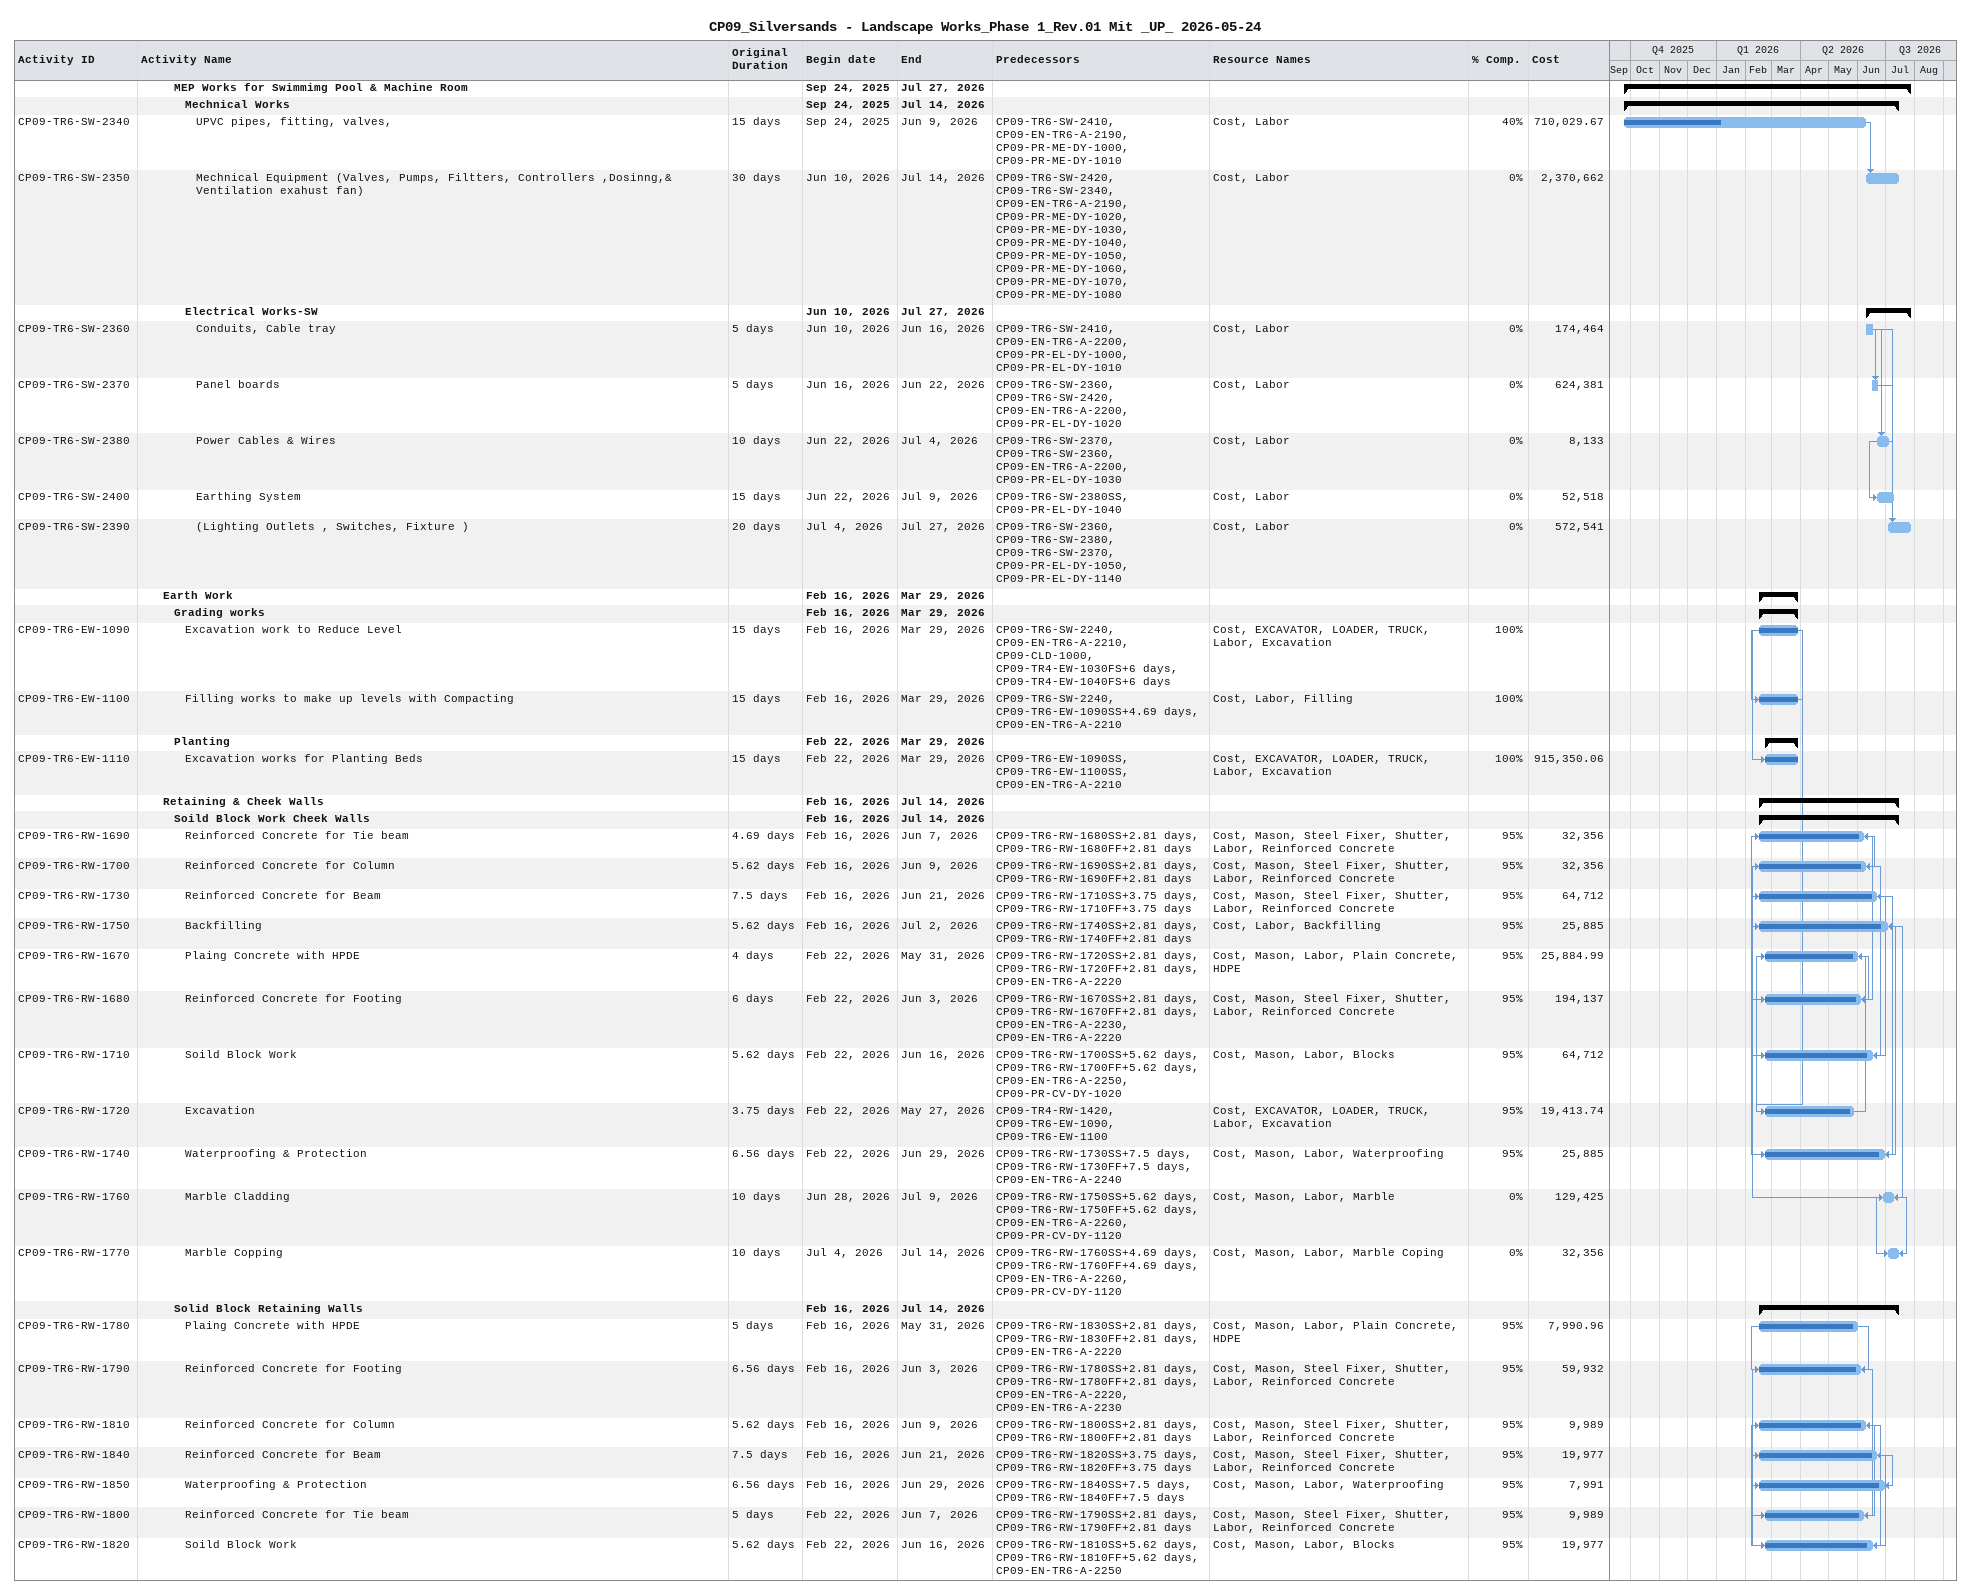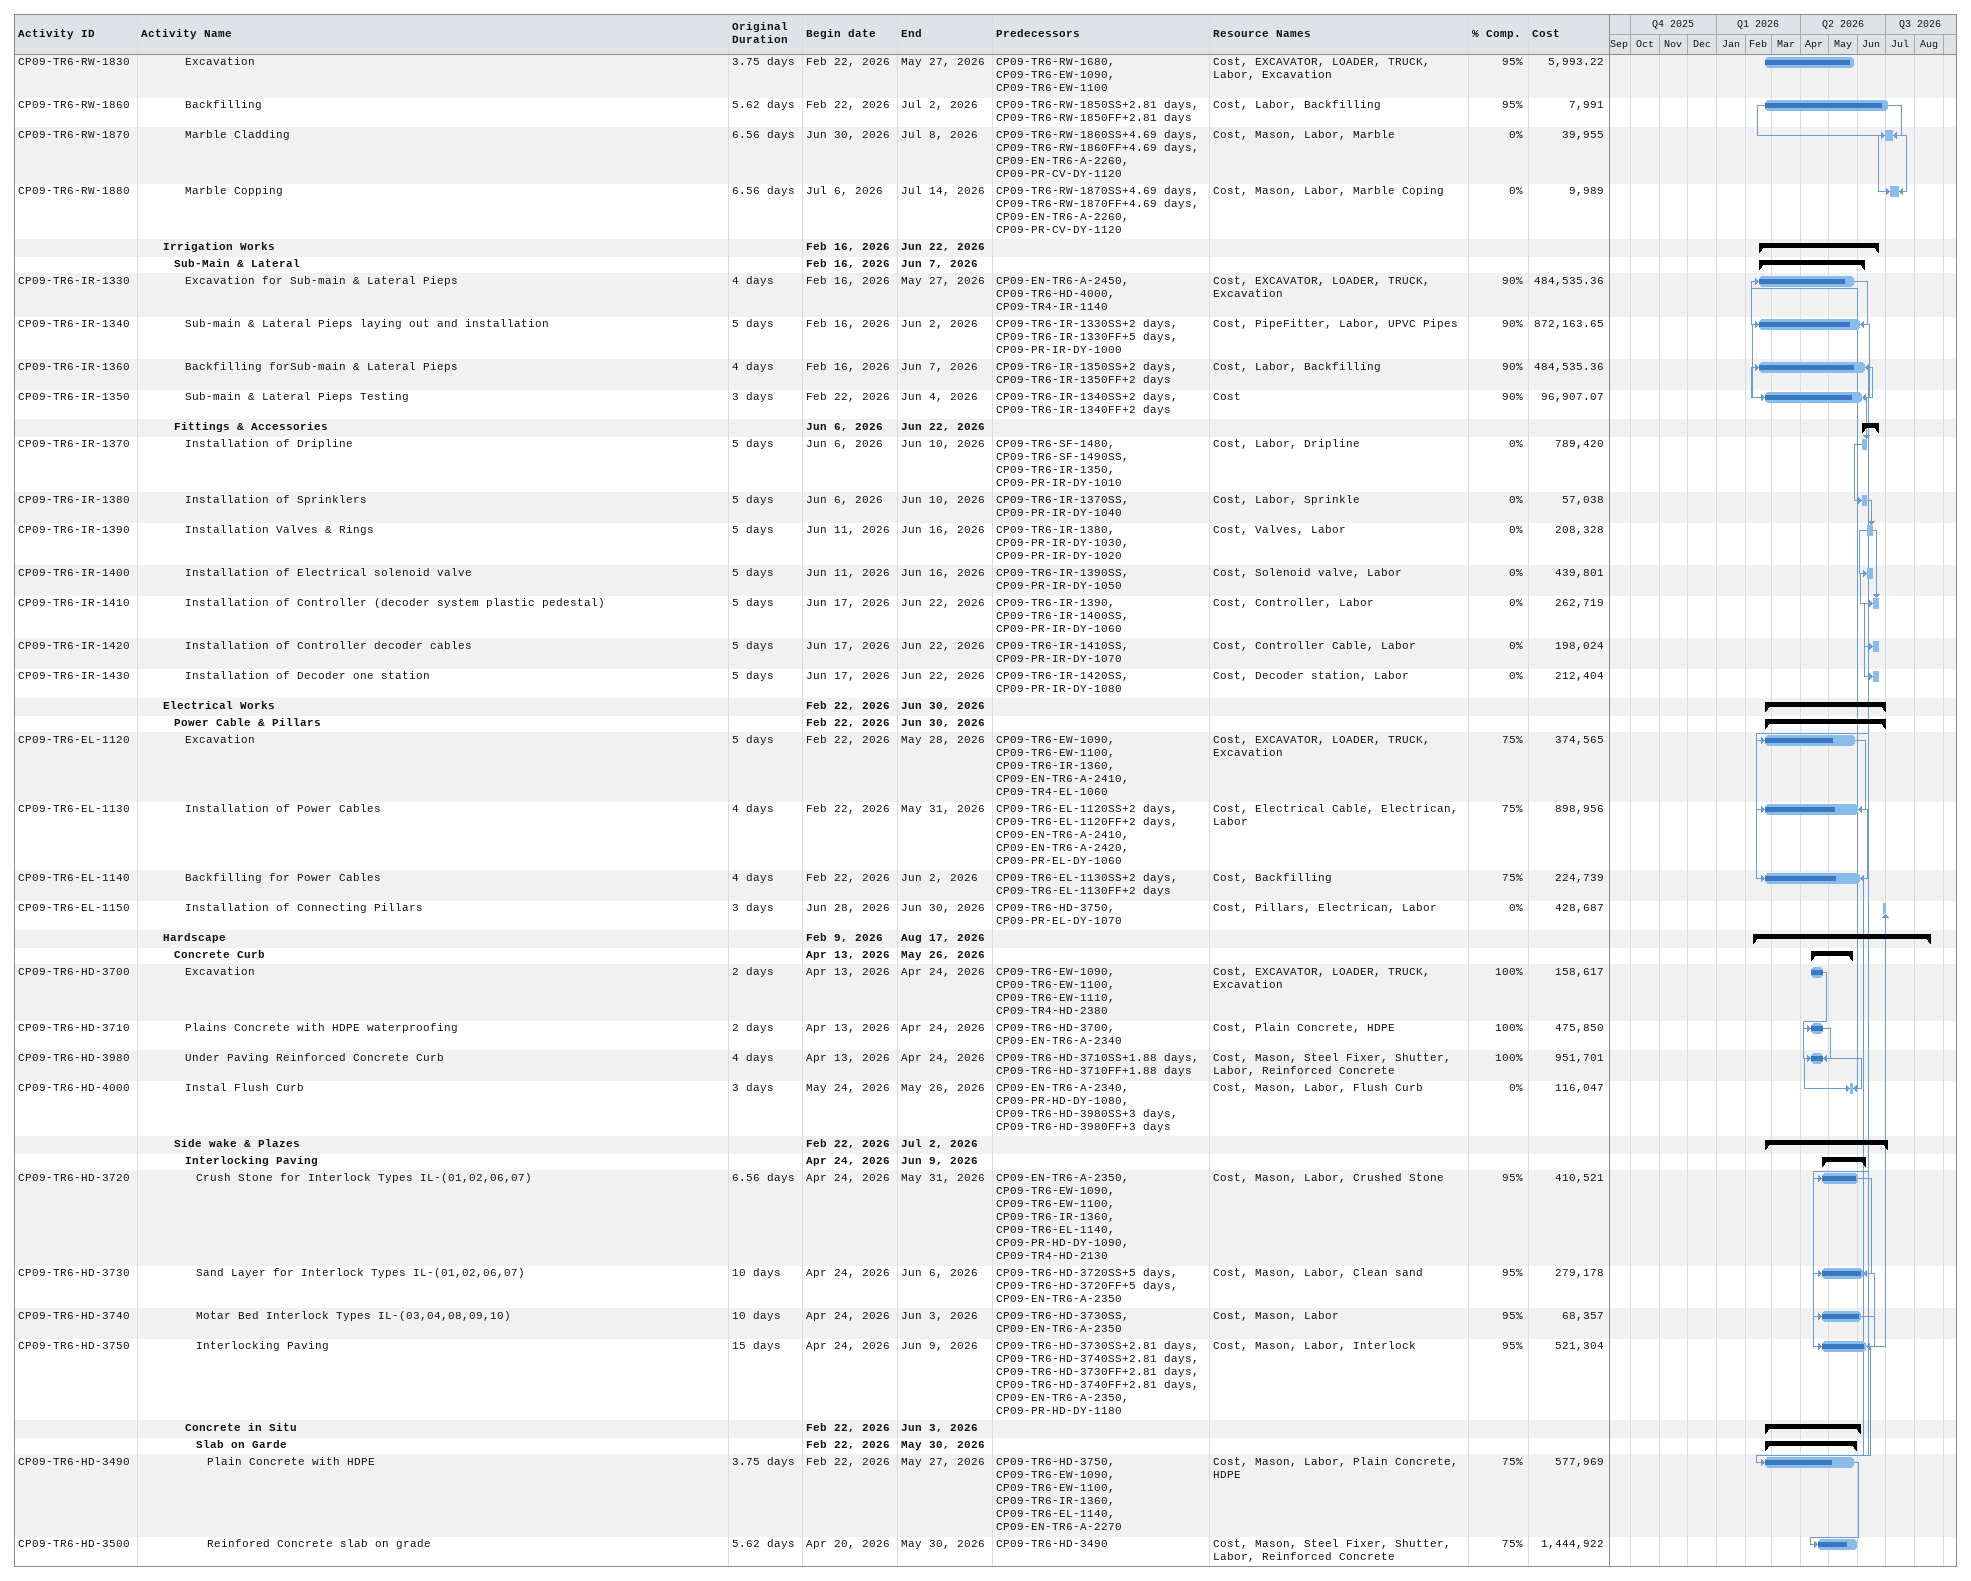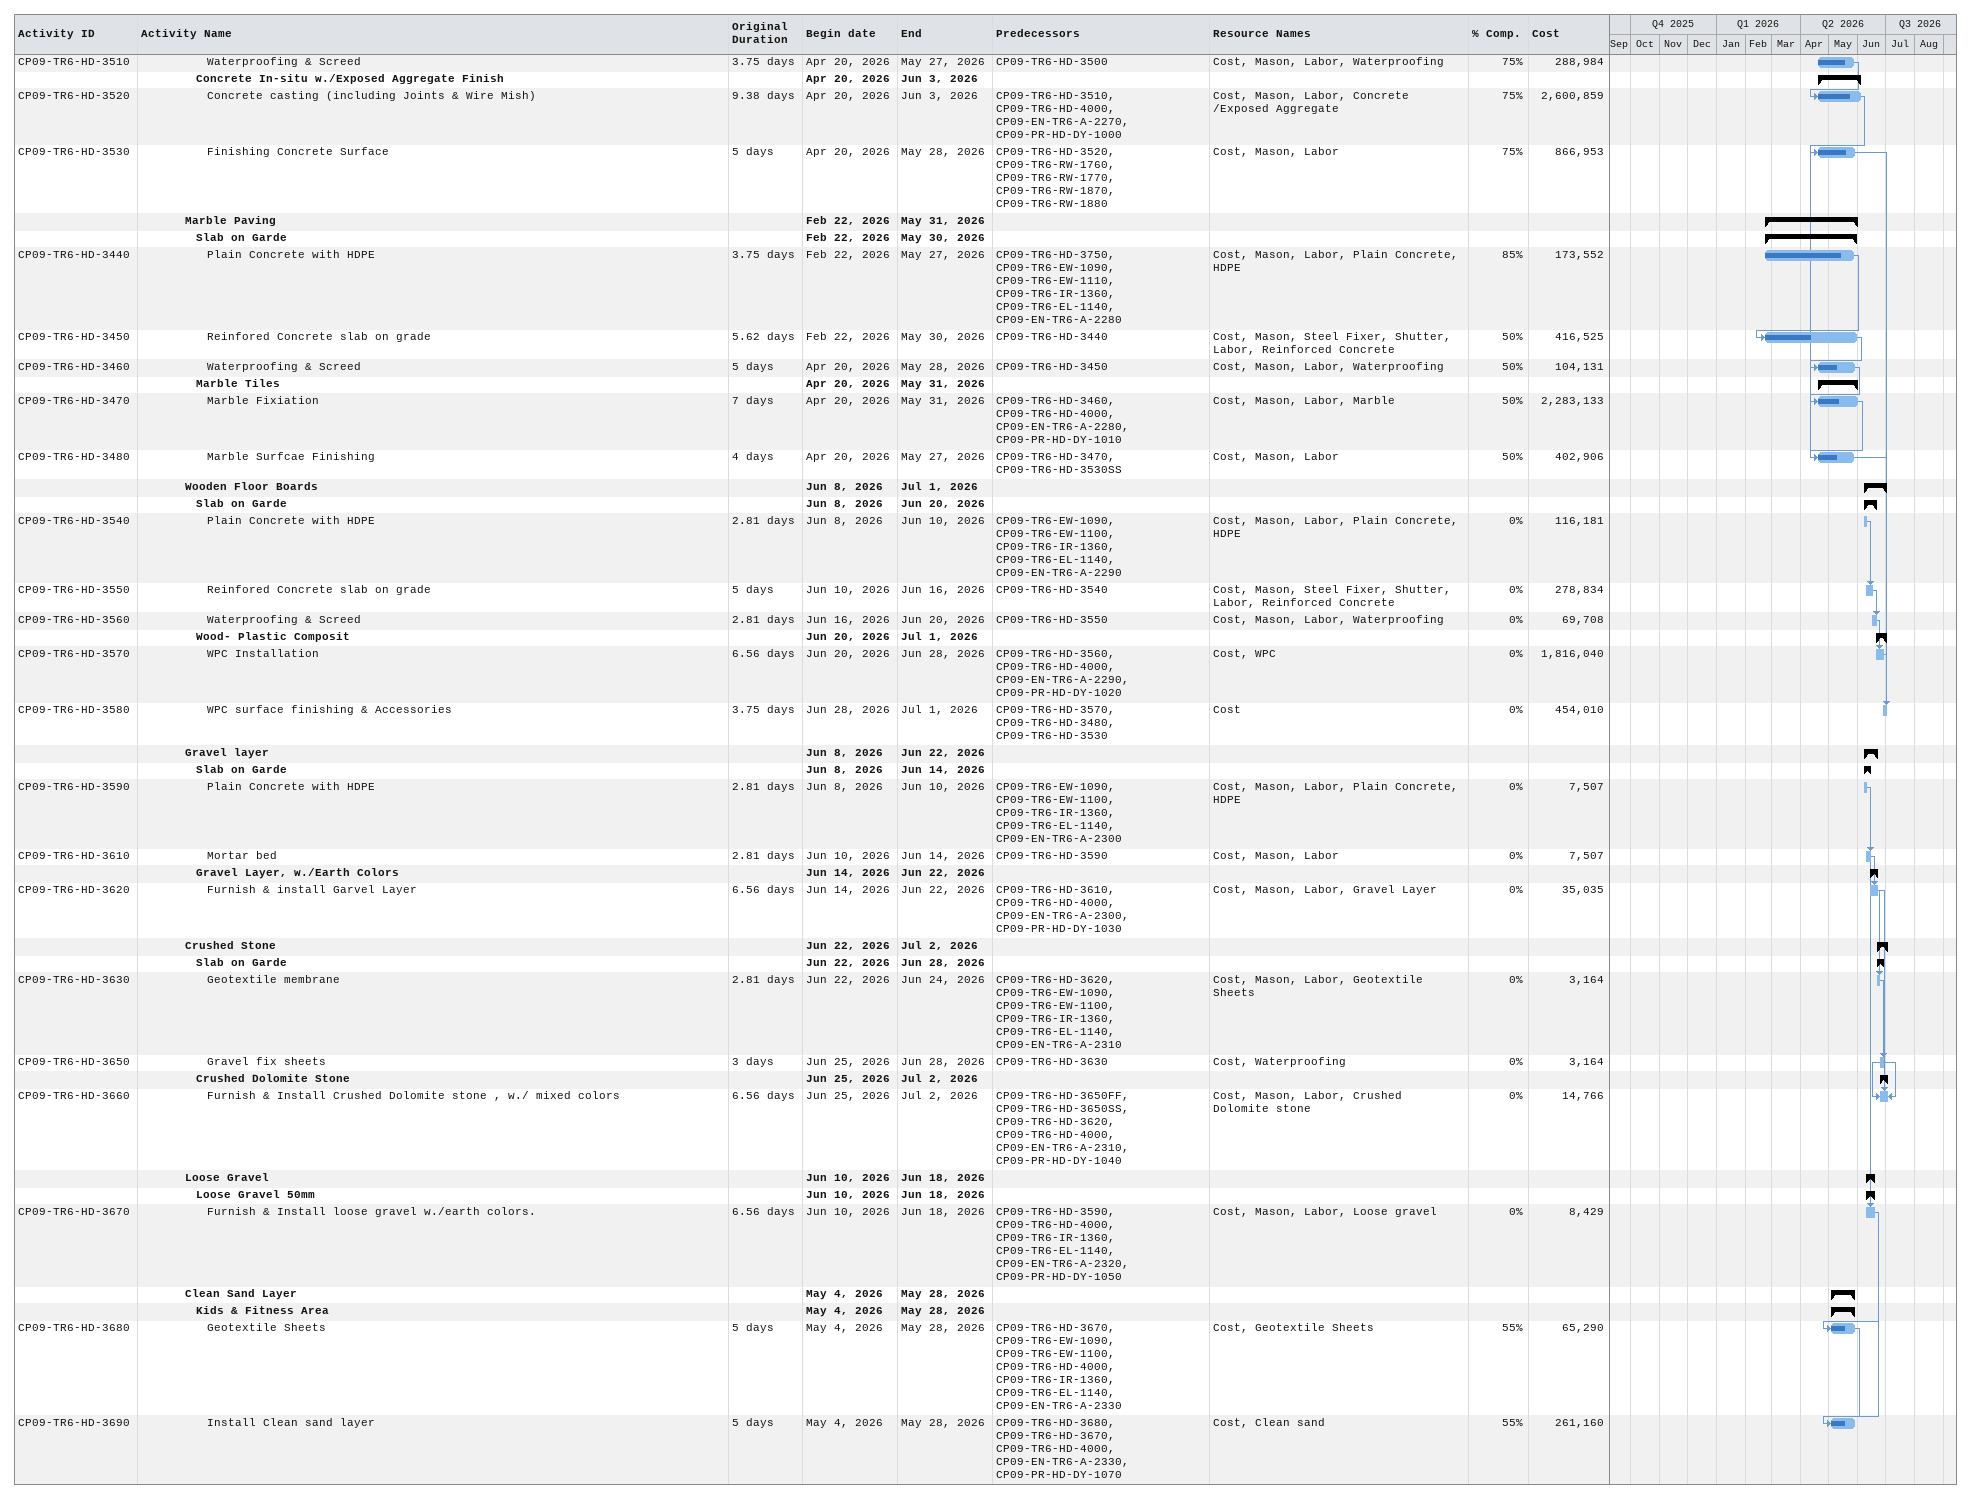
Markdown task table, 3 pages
CP09_Silversands - Landscape Works_Phase 1_Rev.01 Mit _UP_ 2026-05-24

| ID | Level | Task | Original duration | Start | Finish | Predecessors | Resources | % complete | Cost |
|---|---|---|---|---|---|---|---|---|---|
|  | 4 | **MEP Works for Swimmimg Pool & Machine Room** |  | 2025-09-24 | 2026-07-27 |  |  |  |  |
|  | 5 | **Mechnical Works** |  | 2025-09-24 | 2026-07-14 |  |  |  |  |
| CP09-TR6-SW-2340 | 6 | UPVC pipes, fitting, valves, | 15d | 2025-09-24 | 2026-06-09 | CP09-TR6-SW-2410, CP09-EN-TR6-A-2190, CP09-PR-ME-DY-1000, CP09-PR-ME-DY-1010 | Cost, Labor | 40 | 710029.67 |
| CP09-TR6-SW-2350 | 6 | Mechnical Equipment (Valves, Pumps, Filtters, Controllers ,Dosinng,& Ventilation exahust fan) | 30d | 2026-06-10 | 2026-07-14 | CP09-TR6-SW-2420, CP09-TR6-SW-2340, CP09-EN-TR6-A-2190, CP09-PR-ME-DY-1020, CP09-PR-ME-DY-1030, CP09-PR-ME-DY-1040, CP09-PR-ME-DY-1050, CP09-PR-ME-DY-1060, CP09-PR-ME-DY-1070, CP09-PR-ME-DY-1080 | Cost, Labor | 0 | 2370662 |
|  | 5 | **Electrical Works-SW** |  | 2026-06-10 | 2026-07-27 |  |  |  |  |
| CP09-TR6-SW-2360 | 6 | Conduits, Cable tray | 5d | 2026-06-10 | 2026-06-16 | CP09-TR6-SW-2410, CP09-EN-TR6-A-2200, CP09-PR-EL-DY-1000, CP09-PR-EL-DY-1010 | Cost, Labor | 0 | 174464 |
| CP09-TR6-SW-2370 | 6 | Panel boards | 5d | 2026-06-16 | 2026-06-22 | CP09-TR6-SW-2360, CP09-TR6-SW-2420, CP09-EN-TR6-A-2200, CP09-PR-EL-DY-1020 | Cost, Labor | 0 | 624381 |
| CP09-TR6-SW-2380 | 6 | Power Cables & Wires | 10d | 2026-06-22 | 2026-07-04 | CP09-TR6-SW-2370, CP09-TR6-SW-2360, CP09-EN-TR6-A-2200, CP09-PR-EL-DY-1030 | Cost, Labor | 0 | 8133 |
| CP09-TR6-SW-2400 | 6 | Earthing System | 15d | 2026-06-22 | 2026-07-09 | CP09-TR6-SW-2380SS, CP09-PR-EL-DY-1040 | Cost, Labor | 0 | 52518 |
| CP09-TR6-SW-2390 | 6 | (Lighting Outlets , Switches, Fixture ) | 20d | 2026-07-04 | 2026-07-27 | CP09-TR6-SW-2360, CP09-TR6-SW-2380, CP09-TR6-SW-2370, CP09-PR-EL-DY-1050, CP09-PR-EL-DY-1140 | Cost, Labor | 0 | 572541 |
|  | 3 | **Earth Work** |  | 2026-02-16 | 2026-03-29 |  |  |  |  |
|  | 4 | **Grading works** |  | 2026-02-16 | 2026-03-29 |  |  |  |  |
| CP09-TR6-EW-1090 | 5 | Excavation work to Reduce Level | 15d | 2026-02-16 | 2026-03-29 | CP09-TR6-SW-2240, CP09-EN-TR6-A-2210, CP09-CLD-1000, CP09-TR4-EW-1030FS+6d, CP09-TR4-EW-1040FS+6d | Cost, EXCAVATOR, LOADER, TRUCK, Labor, Excavation | 100 |  |
| CP09-TR6-EW-1100 | 5 | Filling works to make up levels with Compacting | 15d | 2026-02-16 | 2026-03-29 | CP09-TR6-SW-2240, CP09-TR6-EW-1090SS+4.69d, CP09-EN-TR6-A-2210 | Cost, Labor, Filling | 100 |  |
|  | 4 | **Planting** |  | 2026-02-22 | 2026-03-29 |  |  |  |  |
| CP09-TR6-EW-1110 | 5 | Excavation works for Planting Beds | 15d | 2026-02-22 | 2026-03-29 | CP09-TR6-EW-1090SS, CP09-TR6-EW-1100SS, CP09-EN-TR6-A-2210 | Cost, EXCAVATOR, LOADER, TRUCK, Labor, Excavation | 100 | 915350.06 |
|  | 3 | **Retaining & Cheek Walls** |  | 2026-02-16 | 2026-07-14 |  |  |  |  |
|  | 4 | **Soild Block Work Cheek Walls** |  | 2026-02-16 | 2026-07-14 |  |  |  |  |
| CP09-TR6-RW-1690 | 5 | Reinforced Concrete for Tie beam | 4.69d | 2026-02-16 | 2026-06-07 | CP09-TR6-RW-1680SS+2.81d, CP09-TR6-RW-1680FF+2.81d | Cost, Mason, Steel Fixer, Shutter, Labor, Reinforced Concrete | 95 | 32356 |
| CP09-TR6-RW-1700 | 5 | Reinforced Concrete for Column | 5.62d | 2026-02-16 | 2026-06-09 | CP09-TR6-RW-1690SS+2.81d, CP09-TR6-RW-1690FF+2.81d | Cost, Mason, Steel Fixer, Shutter, Labor, Reinforced Concrete | 95 | 32356 |
| CP09-TR6-RW-1730 | 5 | Reinforced Concrete for Beam | 7.5d | 2026-02-16 | 2026-06-21 | CP09-TR6-RW-1710SS+3.75d, CP09-TR6-RW-1710FF+3.75d | Cost, Mason, Steel Fixer, Shutter, Labor, Reinforced Concrete | 95 | 64712 |
| CP09-TR6-RW-1750 | 5 | Backfilling | 5.62d | 2026-02-16 | 2026-07-02 | CP09-TR6-RW-1740SS+2.81d, CP09-TR6-RW-1740FF+2.81d | Cost, Labor, Backfilling | 95 | 25885 |
| CP09-TR6-RW-1670 | 5 | Plaing Concrete with HPDE | 4d | 2026-02-22 | 2026-05-31 | CP09-TR6-RW-1720SS+2.81d, CP09-TR6-RW-1720FF+2.81d, CP09-EN-TR6-A-2220 | Cost, Mason, Labor, Plain Concrete, HDPE | 95 | 25884.99 |
| CP09-TR6-RW-1680 | 5 | Reinforced Concrete for Footing | 6d | 2026-02-22 | 2026-06-03 | CP09-TR6-RW-1670SS+2.81d, CP09-TR6-RW-1670FF+2.81d, CP09-EN-TR6-A-2230, CP09-EN-TR6-A-2220 | Cost, Mason, Steel Fixer, Shutter, Labor, Reinforced Concrete | 95 | 194137 |
| CP09-TR6-RW-1710 | 5 | Soild Block Work | 5.62d | 2026-02-22 | 2026-06-16 | CP09-TR6-RW-1700SS+5.62d, CP09-TR6-RW-1700FF+5.62d, CP09-EN-TR6-A-2250, CP09-PR-CV-DY-1020 | Cost, Mason, Labor, Blocks | 95 | 64712 |
| CP09-TR6-RW-1720 | 5 | Excavation | 3.75d | 2026-02-22 | 2026-05-27 | CP09-TR4-RW-1420, CP09-TR6-EW-1090, CP09-TR6-EW-1100 | Cost, EXCAVATOR, LOADER, TRUCK, Labor, Excavation | 95 | 19413.74 |
| CP09-TR6-RW-1740 | 5 | Waterproofing & Protection | 6.56d | 2026-02-22 | 2026-06-29 | CP09-TR6-RW-1730SS+7.5d, CP09-TR6-RW-1730FF+7.5d, CP09-EN-TR6-A-2240 | Cost, Mason, Labor, Waterproofing | 95 | 25885 |
| CP09-TR6-RW-1760 | 5 | Marble Cladding | 10d | 2026-06-28 | 2026-07-09 | CP09-TR6-RW-1750SS+5.62d, CP09-TR6-RW-1750FF+5.62d, CP09-EN-TR6-A-2260, CP09-PR-CV-DY-1120 | Cost, Mason, Labor, Marble | 0 | 129425 |
| CP09-TR6-RW-1770 | 5 | Marble Copping | 10d | 2026-07-04 | 2026-07-14 | CP09-TR6-RW-1760SS+4.69d, CP09-TR6-RW-1760FF+4.69d, CP09-EN-TR6-A-2260, CP09-PR-CV-DY-1120 | Cost, Mason, Labor, Marble Coping | 0 | 32356 |
|  | 4 | **Solid Block Retaining Walls** |  | 2026-02-16 | 2026-07-14 |  |  |  |  |
| CP09-TR6-RW-1780 | 5 | Plaing Concrete with HPDE | 5d | 2026-02-16 | 2026-05-31 | CP09-TR6-RW-1830SS+2.81d, CP09-TR6-RW-1830FF+2.81d, CP09-EN-TR6-A-2220 | Cost, Mason, Labor, Plain Concrete, HDPE | 95 | 7990.96 |
| CP09-TR6-RW-1790 | 5 | Reinforced Concrete for Footing | 6.56d | 2026-02-16 | 2026-06-03 | CP09-TR6-RW-1780SS+2.81d, CP09-TR6-RW-1780FF+2.81d, CP09-EN-TR6-A-2220, CP09-EN-TR6-A-2230 | Cost, Mason, Steel Fixer, Shutter, Labor, Reinforced Concrete | 95 | 59932 |
| CP09-TR6-RW-1810 | 5 | Reinforced Concrete for Column | 5.62d | 2026-02-16 | 2026-06-09 | CP09-TR6-RW-1800SS+2.81d, CP09-TR6-RW-1800FF+2.81d | Cost, Mason, Steel Fixer, Shutter, Labor, Reinforced Concrete | 95 | 9989 |
| CP09-TR6-RW-1840 | 5 | Reinforced Concrete for Beam | 7.5d | 2026-02-16 | 2026-06-21 | CP09-TR6-RW-1820SS+3.75d, CP09-TR6-RW-1820FF+3.75d | Cost, Mason, Steel Fixer, Shutter, Labor, Reinforced Concrete | 95 | 19977 |
| CP09-TR6-RW-1850 | 5 | Waterproofing & Protection | 6.56d | 2026-02-16 | 2026-06-29 | CP09-TR6-RW-1840SS+7.5d, CP09-TR6-RW-1840FF+7.5d | Cost, Mason, Labor, Waterproofing | 95 | 7991 |
| CP09-TR6-RW-1800 | 5 | Reinforced Concrete for Tie beam | 5d | 2026-02-22 | 2026-06-07 | CP09-TR6-RW-1790SS+2.81d, CP09-TR6-RW-1790FF+2.81d | Cost, Mason, Steel Fixer, Shutter, Labor, Reinforced Concrete | 95 | 9989 |
| CP09-TR6-RW-1820 | 5 | Soild Block Work | 5.62d | 2026-02-22 | 2026-06-16 | CP09-TR6-RW-1810SS+5.62d, CP09-TR6-RW-1810FF+5.62d, CP09-EN-TR6-A-2250 | Cost, Mason, Labor, Blocks | 95 | 19977 |
| CP09-TR6-RW-1830 | 5 | Excavation | 3.75d | 2026-02-22 | 2026-05-27 | CP09-TR6-RW-1680, CP09-TR6-EW-1090, CP09-TR6-EW-1100 | Cost, EXCAVATOR, LOADER, TRUCK, Labor, Excavation | 95 | 5993.22 |
| CP09-TR6-RW-1860 | 5 | Backfilling | 5.62d | 2026-02-22 | 2026-07-02 | CP09-TR6-RW-1850SS+2.81d, CP09-TR6-RW-1850FF+2.81d | Cost, Labor, Backfilling | 95 | 7991 |
| CP09-TR6-RW-1870 | 5 | Marble Cladding | 6.56d | 2026-06-30 | 2026-07-08 | CP09-TR6-RW-1860SS+4.69d, CP09-TR6-RW-1860FF+4.69d, CP09-EN-TR6-A-2260, CP09-PR-CV-DY-1120 | Cost, Mason, Labor, Marble | 0 | 39955 |
| CP09-TR6-RW-1880 | 5 | Marble Copping | 6.56d | 2026-07-06 | 2026-07-14 | CP09-TR6-RW-1870SS+4.69d, CP09-TR6-RW-1870FF+4.69d, CP09-EN-TR6-A-2260, CP09-PR-CV-DY-1120 | Cost, Mason, Labor, Marble Coping | 0 | 9989 |
|  | 3 | **Irrigation Works** |  | 2026-02-16 | 2026-06-22 |  |  |  |  |
|  | 4 | **Sub-Main & Lateral** |  | 2026-02-16 | 2026-06-07 |  |  |  |  |
| CP09-TR6-IR-1330 | 5 | Excavation for Sub-main & Lateral Pieps | 4d | 2026-02-16 | 2026-05-27 | CP09-EN-TR6-A-2450, CP09-TR6-HD-4000, CP09-TR4-IR-1140 | Cost, EXCAVATOR, LOADER, TRUCK, Excavation | 90 | 484535.36 |
| CP09-TR6-IR-1340 | 5 | Sub-main & Lateral Pieps laying out and installation | 5d | 2026-02-16 | 2026-06-02 | CP09-TR6-IR-1330SS+2d, CP09-TR6-IR-1330FF+5d, CP09-PR-IR-DY-1000 | Cost, PipeFitter, Labor, UPVC Pipes | 90 | 872163.65 |
| CP09-TR6-IR-1360 | 5 | Backfilling forSub-main & Lateral Pieps | 4d | 2026-02-16 | 2026-06-07 | CP09-TR6-IR-1350SS+2d, CP09-TR6-IR-1350FF+2d | Cost, Labor, Backfilling | 90 | 484535.36 |
| CP09-TR6-IR-1350 | 5 | Sub-main & Lateral Pieps Testing | 3d | 2026-02-22 | 2026-06-04 | CP09-TR6-IR-1340SS+2d, CP09-TR6-IR-1340FF+2d | Cost | 90 | 96907.07 |
|  | 4 | **Fittings & Accessories** |  | 2026-06-06 | 2026-06-22 |  |  |  |  |
| CP09-TR6-IR-1370 | 5 | Installation of Dripline | 5d | 2026-06-06 | 2026-06-10 | CP09-TR6-SF-1480, CP09-TR6-SF-1490SS, CP09-TR6-IR-1350, CP09-PR-IR-DY-1010 | Cost, Labor, Dripline | 0 | 789420 |
| CP09-TR6-IR-1380 | 5 | Installation of Sprinklers | 5d | 2026-06-06 | 2026-06-10 | CP09-TR6-IR-1370SS, CP09-PR-IR-DY-1040 | Cost, Labor, Sprinkle | 0 | 57038 |
| CP09-TR6-IR-1390 | 5 | Installation Valves & Rings | 5d | 2026-06-11 | 2026-06-16 | CP09-TR6-IR-1380, CP09-PR-IR-DY-1030, CP09-PR-IR-DY-1020 | Cost, Valves, Labor | 0 | 208328 |
| CP09-TR6-IR-1400 | 5 | Installation of Electrical solenoid valve | 5d | 2026-06-11 | 2026-06-16 | CP09-TR6-IR-1390SS, CP09-PR-IR-DY-1050 | Cost, Solenoid valve, Labor | 0 | 439801 |
| CP09-TR6-IR-1410 | 5 | Installation of Controller (decoder system plastic pedestal) | 5d | 2026-06-17 | 2026-06-22 | CP09-TR6-IR-1390, CP09-TR6-IR-1400SS, CP09-PR-IR-DY-1060 | Cost, Controller, Labor | 0 | 262719 |
| CP09-TR6-IR-1420 | 5 | Installation of Controller decoder cables | 5d | 2026-06-17 | 2026-06-22 | CP09-TR6-IR-1410SS, CP09-PR-IR-DY-1070 | Cost, Controller Cable, Labor | 0 | 198024 |
| CP09-TR6-IR-1430 | 5 | Installation of Decoder one station | 5d | 2026-06-17 | 2026-06-22 | CP09-TR6-IR-1420SS, CP09-PR-IR-DY-1080 | Cost, Decoder station, Labor | 0 | 212404 |
|  | 3 | **Electrical Works** |  | 2026-02-22 | 2026-06-30 |  |  |  |  |
|  | 4 | **Power Cable & Pillars** |  | 2026-02-22 | 2026-06-30 |  |  |  |  |
| CP09-TR6-EL-1120 | 5 | Excavation | 5d | 2026-02-22 | 2026-05-28 | CP09-TR6-EW-1090, CP09-TR6-EW-1100, CP09-TR6-IR-1360, CP09-EN-TR6-A-2410, CP09-TR4-EL-1060 | Cost, EXCAVATOR, LOADER, TRUCK, Excavation | 75 | 374565 |
| CP09-TR6-EL-1130 | 5 | Installation of Power Cables | 4d | 2026-02-22 | 2026-05-31 | CP09-TR6-EL-1120SS+2d, CP09-TR6-EL-1120FF+2d, CP09-EN-TR6-A-2410, CP09-EN-TR6-A-2420, CP09-PR-EL-DY-1060 | Cost, Electrical Cable, Electrican, Labor | 75 | 898956 |
| CP09-TR6-EL-1140 | 5 | Backfilling for Power Cables | 4d | 2026-02-22 | 2026-06-02 | CP09-TR6-EL-1130SS+2d, CP09-TR6-EL-1130FF+2d | Cost, Backfilling | 75 | 224739 |
| CP09-TR6-EL-1150 | 5 | Installation of Connecting Pillars | 3d | 2026-06-28 | 2026-06-30 | CP09-TR6-HD-3750, CP09-PR-EL-DY-1070 | Cost, Pillars, Electrican, Labor | 0 | 428687 |
|  | 3 | **Hardscape** |  | 2026-02-09 | 2026-08-17 |  |  |  |  |
|  | 4 | **Concrete Curb** |  | 2026-04-13 | 2026-05-26 |  |  |  |  |
| CP09-TR6-HD-3700 | 5 | Excavation | 2d | 2026-04-13 | 2026-04-24 | CP09-TR6-EW-1090, CP09-TR6-EW-1100, CP09-TR6-EW-1110, CP09-TR4-HD-2380 | Cost, EXCAVATOR, LOADER, TRUCK, Excavation | 100 | 158617 |
| CP09-TR6-HD-3710 | 5 | Plains Concrete with HDPE waterproofing | 2d | 2026-04-13 | 2026-04-24 | CP09-TR6-HD-3700, CP09-EN-TR6-A-2340 | Cost, Plain Concrete, HDPE | 100 | 475850 |
| CP09-TR6-HD-3980 | 5 | Under Paving Reinforced Concrete Curb | 4d | 2026-04-13 | 2026-04-24 | CP09-TR6-HD-3710SS+1.88d, CP09-TR6-HD-3710FF+1.88d | Cost, Mason, Steel Fixer, Shutter, Labor, Reinforced Concrete | 100 | 951701 |
| CP09-TR6-HD-4000 | 5 | Instal Flush Curb | 3d | 2026-05-24 | 2026-05-26 | CP09-EN-TR6-A-2340, CP09-PR-HD-DY-1080, CP09-TR6-HD-3980SS+3d, CP09-TR6-HD-3980FF+3d | Cost, Mason, Labor, Flush Curb | 0 | 116047 |
|  | 4 | **Side wake & Plazes** |  | 2026-02-22 | 2026-07-02 |  |  |  |  |
|  | 5 | **Interlocking Paving** |  | 2026-04-24 | 2026-06-09 |  |  |  |  |
| CP09-TR6-HD-3720 | 6 | Crush Stone for Interlock Types IL-(01,02,06,07) | 6.56d | 2026-04-24 | 2026-05-31 | CP09-EN-TR6-A-2350, CP09-TR6-EW-1090, CP09-TR6-EW-1100, CP09-TR6-IR-1360, CP09-TR6-EL-1140, CP09-PR-HD-DY-1090, CP09-TR4-HD-2130 | Cost, Mason, Labor, Crushed Stone | 95 | 410521 |
| CP09-TR6-HD-3730 | 6 | Sand Layer for Interlock Types IL-(01,02,06,07) | 10d | 2026-04-24 | 2026-06-06 | CP09-TR6-HD-3720SS+5d, CP09-TR6-HD-3720FF+5d, CP09-EN-TR6-A-2350 | Cost, Mason, Labor, Clean sand | 95 | 279178 |
| CP09-TR6-HD-3740 | 6 | Motar Bed Interlock Types IL-(03,04,08,09,10) | 10d | 2026-04-24 | 2026-06-03 | CP09-TR6-HD-3730SS, CP09-EN-TR6-A-2350 | Cost, Mason, Labor | 95 | 68357 |
| CP09-TR6-HD-3750 | 6 | Interlocking Paving | 15d | 2026-04-24 | 2026-06-09 | CP09-TR6-HD-3730SS+2.81d, CP09-TR6-HD-3740SS+2.81d, CP09-TR6-HD-3730FF+2.81d, CP09-TR6-HD-3740FF+2.81d, CP09-EN-TR6-A-2350, CP09-PR-HD-DY-1180 | Cost, Mason, Labor, Interlock | 95 | 521304 |
|  | 5 | **Concrete in Situ** |  | 2026-02-22 | 2026-06-03 |  |  |  |  |
|  | 6 | **Slab on Garde** |  | 2026-02-22 | 2026-05-30 |  |  |  |  |
| CP09-TR6-HD-3490 | 7 | Plain Concrete with HDPE | 3.75d | 2026-02-22 | 2026-05-27 | CP09-TR6-HD-3750, CP09-TR6-EW-1090, CP09-TR6-EW-1100, CP09-TR6-IR-1360, CP09-TR6-EL-1140, CP09-EN-TR6-A-2270 | Cost, Mason, Labor, Plain Concrete, HDPE | 75 | 577969 |
| CP09-TR6-HD-3500 | 7 | Reinfored Concrete slab on grade | 5.62d | 2026-04-20 | 2026-05-30 | CP09-TR6-HD-3490 | Cost, Mason, Steel Fixer, Shutter, Labor, Reinforced Concrete | 75 | 1444922 |
| CP09-TR6-HD-3510 | 7 | Waterproofing & Screed | 3.75d | 2026-04-20 | 2026-05-27 | CP09-TR6-HD-3500 | Cost, Mason, Labor, Waterproofing | 75 | 288984 |
|  | 6 | **Concrete In-situ w./Exposed Aggregate Finish** |  | 2026-04-20 | 2026-06-03 |  |  |  |  |
| CP09-TR6-HD-3520 | 7 | Concrete casting (including Joints & Wire Mish) | 9.38d | 2026-04-20 | 2026-06-03 | CP09-TR6-HD-3510, CP09-TR6-HD-4000, CP09-EN-TR6-A-2270, CP09-PR-HD-DY-1000 | Cost, Mason, Labor, Concrete /Exposed Aggregate | 75 | 2600859 |
| CP09-TR6-HD-3530 | 7 | Finishing Concrete Surface | 5d | 2026-04-20 | 2026-05-28 | CP09-TR6-HD-3520, CP09-TR6-RW-1760, CP09-TR6-RW-1770, CP09-TR6-RW-1870, CP09-TR6-RW-1880 | Cost, Mason, Labor | 75 | 866953 |
|  | 5 | **Marble Paving** |  | 2026-02-22 | 2026-05-31 |  |  |  |  |
|  | 6 | **Slab on Garde** |  | 2026-02-22 | 2026-05-30 |  |  |  |  |
| CP09-TR6-HD-3440 | 7 | Plain Concrete with HDPE | 3.75d | 2026-02-22 | 2026-05-27 | CP09-TR6-HD-3750, CP09-TR6-EW-1090, CP09-TR6-EW-1110, CP09-TR6-IR-1360, CP09-TR6-EL-1140, CP09-EN-TR6-A-2280 | Cost, Mason, Labor, Plain Concrete, HDPE | 85 | 173552 |
| CP09-TR6-HD-3450 | 7 | Reinfored Concrete slab on grade | 5.62d | 2026-02-22 | 2026-05-30 | CP09-TR6-HD-3440 | Cost, Mason, Steel Fixer, Shutter, Labor, Reinforced Concrete | 50 | 416525 |
| CP09-TR6-HD-3460 | 7 | Waterproofing & Screed | 5d | 2026-04-20 | 2026-05-28 | CP09-TR6-HD-3450 | Cost, Mason, Labor, Waterproofing | 50 | 104131 |
|  | 6 | **Marble Tiles** |  | 2026-04-20 | 2026-05-31 |  |  |  |  |
| CP09-TR6-HD-3470 | 7 | Marble Fixiation | 7d | 2026-04-20 | 2026-05-31 | CP09-TR6-HD-3460, CP09-TR6-HD-4000, CP09-EN-TR6-A-2280, CP09-PR-HD-DY-1010 | Cost, Mason, Labor, Marble | 50 | 2283133 |
| CP09-TR6-HD-3480 | 7 | Marble Surfcae Finishing | 4d | 2026-04-20 | 2026-05-27 | CP09-TR6-HD-3470, CP09-TR6-HD-3530SS | Cost, Mason, Labor | 50 | 402906 |
|  | 5 | **Wooden Floor Boards** |  | 2026-06-08 | 2026-07-01 |  |  |  |  |
|  | 6 | **Slab on Garde** |  | 2026-06-08 | 2026-06-20 |  |  |  |  |
| CP09-TR6-HD-3540 | 7 | Plain Concrete with HDPE | 2.81d | 2026-06-08 | 2026-06-10 | CP09-TR6-EW-1090, CP09-TR6-EW-1100, CP09-TR6-IR-1360, CP09-TR6-EL-1140, CP09-EN-TR6-A-2290 | Cost, Mason, Labor, Plain Concrete, HDPE | 0 | 116181 |
| CP09-TR6-HD-3550 | 7 | Reinfored Concrete slab on grade | 5d | 2026-06-10 | 2026-06-16 | CP09-TR6-HD-3540 | Cost, Mason, Steel Fixer, Shutter, Labor, Reinforced Concrete | 0 | 278834 |
| CP09-TR6-HD-3560 | 7 | Waterproofing & Screed | 2.81d | 2026-06-16 | 2026-06-20 | CP09-TR6-HD-3550 | Cost, Mason, Labor, Waterproofing | 0 | 69708 |
|  | 6 | **Wood- Plastic Composit** |  | 2026-06-20 | 2026-07-01 |  |  |  |  |
| CP09-TR6-HD-3570 | 7 | WPC Installation | 6.56d | 2026-06-20 | 2026-06-28 | CP09-TR6-HD-3560, CP09-TR6-HD-4000, CP09-EN-TR6-A-2290, CP09-PR-HD-DY-1020 | Cost, WPC | 0 | 1816040 |
| CP09-TR6-HD-3580 | 7 | WPC surface finishing & Accessories | 3.75d | 2026-06-28 | 2026-07-01 | CP09-TR6-HD-3570, CP09-TR6-HD-3480, CP09-TR6-HD-3530 | Cost | 0 | 454010 |
|  | 5 | **Gravel layer** |  | 2026-06-08 | 2026-06-22 |  |  |  |  |
|  | 6 | **Slab on Garde** |  | 2026-06-08 | 2026-06-14 |  |  |  |  |
| CP09-TR6-HD-3590 | 7 | Plain Concrete with HDPE | 2.81d | 2026-06-08 | 2026-06-10 | CP09-TR6-EW-1090, CP09-TR6-EW-1100, CP09-TR6-IR-1360, CP09-TR6-EL-1140, CP09-EN-TR6-A-2300 | Cost, Mason, Labor, Plain Concrete, HDPE | 0 | 7507 |
| CP09-TR6-HD-3610 | 7 | Mortar bed | 2.81d | 2026-06-10 | 2026-06-14 | CP09-TR6-HD-3590 | Cost, Mason, Labor | 0 | 7507 |
|  | 6 | **Gravel Layer, w./Earth Colors** |  | 2026-06-14 | 2026-06-22 |  |  |  |  |
| CP09-TR6-HD-3620 | 7 | Furnish & install Garvel Layer | 6.56d | 2026-06-14 | 2026-06-22 | CP09-TR6-HD-3610, CP09-TR6-HD-4000, CP09-EN-TR6-A-2300, CP09-PR-HD-DY-1030 | Cost, Mason, Labor, Gravel Layer | 0 | 35035 |
|  | 5 | **Crushed Stone** |  | 2026-06-22 | 2026-07-02 |  |  |  |  |
|  | 6 | **Slab on Garde** |  | 2026-06-22 | 2026-06-28 |  |  |  |  |
| CP09-TR6-HD-3630 | 7 | Geotextile membrane | 2.81d | 2026-06-22 | 2026-06-24 | CP09-TR6-HD-3620, CP09-TR6-EW-1090, CP09-TR6-EW-1100, CP09-TR6-IR-1360, CP09-TR6-EL-1140, CP09-EN-TR6-A-2310 | Cost, Mason, Labor, Geotextile Sheets | 0 | 3164 |
| CP09-TR6-HD-3650 | 7 | Gravel fix sheets | 3d | 2026-06-25 | 2026-06-28 | CP09-TR6-HD-3630 | Cost, Waterproofing | 0 | 3164 |
|  | 6 | **Crushed Dolomite Stone** |  | 2026-06-25 | 2026-07-02 |  |  |  |  |
| CP09-TR6-HD-3660 | 7 | Furnish & Install Crushed Dolomite stone , w./ mixed colors | 6.56d | 2026-06-25 | 2026-07-02 | CP09-TR6-HD-3650FF, CP09-TR6-HD-3650SS, CP09-TR6-HD-3620, CP09-TR6-HD-4000, CP09-EN-TR6-A-2310, CP09-PR-HD-DY-1040 | Cost, Mason, Labor, Crushed Dolomite stone | 0 | 14766 |
|  | 5 | **Loose Gravel** |  | 2026-06-10 | 2026-06-18 |  |  |  |  |
|  | 6 | **Loose Gravel 50mm** |  | 2026-06-10 | 2026-06-18 |  |  |  |  |
| CP09-TR6-HD-3670 | 7 | Furnish & Install loose gravel w./earth colors. | 6.56d | 2026-06-10 | 2026-06-18 | CP09-TR6-HD-3590, CP09-TR6-HD-4000, CP09-TR6-IR-1360, CP09-TR6-EL-1140, CP09-EN-TR6-A-2320, CP09-PR-HD-DY-1050 | Cost, Mason, Labor, Loose gravel | 0 | 8429 |
|  | 5 | **Clean Sand Layer** |  | 2026-05-04 | 2026-05-28 |  |  |  |  |
|  | 6 | **Kids & Fitness Area** |  | 2026-05-04 | 2026-05-28 |  |  |  |  |
| CP09-TR6-HD-3680 | 7 | Geotextile Sheets | 5d | 2026-05-04 | 2026-05-28 | CP09-TR6-HD-3670, CP09-TR6-EW-1090, CP09-TR6-EW-1100, CP09-TR6-HD-4000, CP09-TR6-IR-1360, CP09-TR6-EL-1140, CP09-EN-TR6-A-2330 | Cost, Geotextile Sheets | 55 | 65290 |
| CP09-TR6-HD-3690 | 7 | Install Clean sand layer | 5d | 2026-05-04 | 2026-05-28 | CP09-TR6-HD-3680, CP09-TR6-HD-3670, CP09-TR6-HD-4000, CP09-EN-TR6-A-2330, CP09-PR-HD-DY-1070 | Cost, Clean sand | 55 | 261160 |
